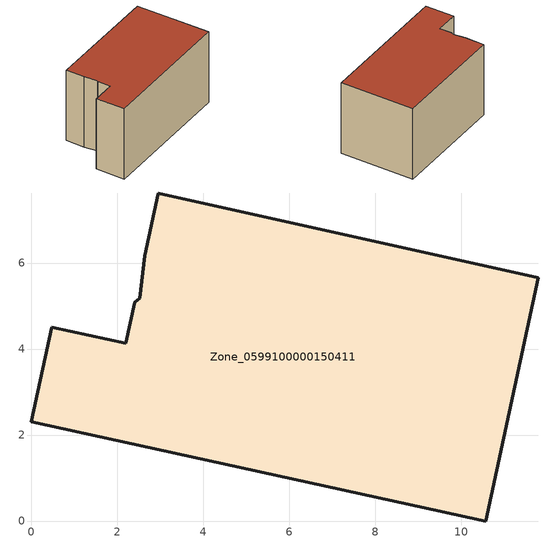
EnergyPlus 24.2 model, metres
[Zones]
Zone_0599100000150411
 floor ground (C_G): 10.57,0 0,2.31 0.47,4.51 2.2,4.14 2.4,5.09 2.52,5.19 2.64,6.17 2.95,7.63 11.79,5.66 z0
 wall outside (C_F): 2.2,4.14 0.47,4.51 0,2.31 10.57,0 11.79,5.66 2.95,7.63 2.64,6.17 2.52,5.19 2.4,5.09 2.2,4.14 z0:5.88
 roof outside (C_R): 2.64,6.17 2.52,5.19 2.4,5.09 2.2,4.14 0.47,4.51 0,2.31 10.57,0 11.79,5.66 2.95,7.63 z5.88
[BUILDING]
Pand.0599100000150411: North Axis=0; Terrain=City; Loads Convergence Tolerance Value=0.04; Temperature Convergence Tolerance Value=0.4; Solar Distribution=FullExterior; Maximum Number of Warmup Days=25; Minimum Number of Warmup Days=1
[Site:Location]
Rotterdam.The.Hague.AP_ZH_NLD Design_Conditions: Latitude=51.96; Longitude=4.45; Time Zone=1; Elevation=-4.5
[SITE:GROUNDTEMPERATURE:BUILDINGSURFACE]
18, 18, 18, 18, 18, 18, 18, 18, 18, 18, 18, 18
[MATERIAL] Thermal Absorptance=0.9; Solar Absorptance=0.7; Visible Absorptance=0.7
Name | Roughness | Thickness | Conductivity | Density | Specific Heat
G.TI.1975-1991 | MediumSmooth | 0.15 | 0.288461 | 540 | 1210
F.TI.1975-1991 | Rough | 0.3 | 0.230769 | 1920 | 840
R.TI.1975-1991 | MediumRough | 0.2 | 0.153846 | 1500 | 1000
[CONSTRUCTION]
C_G: G.TI.1975-1991
C_F: F.TI.1975-1991
C_R: R.TI.1975-1991
[ZONE]
Zone_0599100000150411: Type=1; Multiplier=1; Ceiling Height=Autocalculate; Volume=Autocalculate; Floor Area=autocalculate; Part of Total Floor Area=Yes
[ZONEINFILTRATION:DESIGNFLOWRATE]
Infil_Zone_0599100000150411: Zone or ZoneList or Space or SpaceList=Zone_0599100000150411; Schedule=AlwaysOn; Design Flow Rate Calculation Method=Flow/Area; Flow Rate per Floor Area=0.003; Constant Term Coefficient=1; Temperature Term Coefficient=0; Velocity Term Coefficient=0; Velocity Squared Term Coefficient=0
[HVACTEMPLATE:ZONE:IDEALLOADSAIRSYSTEM]
Zone_0599100000150411: Maximum Heating Supply Air Temperature=50; Minimum Cooling Supply Air Temperature=13; Maximum Heating Supply Air Humidity Ratio=0.0156; Minimum Cooling Supply Air Humidity Ratio=0.0077; Heating Limit=NoLimit; Cooling Limit=NoLimit; Dehumidification Control Type=ConstantSensibleHeatRatio; Cooling Sensible Heat Ratio=0.7; Dehumidification Setpoint=60; Humidification Control Type=None; Humidification Setpoint=30; Outdoor Air Method=None; Outdoor Air Flow Rate per Person=0.00944; Outdoor Air Flow Rate per Zone Floor Area=0; Outdoor Air Flow Rate per Zone=0; Demand Controlled Ventilation Type=None; Outdoor Air Economizer Type=NoEconomizer; Heat Recovery Type=None; Sensible Heat Recovery Effectiveness=0.7; Latent Heat Recovery Effectiveness=0.65
[ZONECONTROL:THERMOSTAT]
ThermostatControl_Zone_0599100000150411: Zone or ZoneList=Zone_0599100000150411; Control Type Schedule=DualSetpointControlType; Control 1=Thermostat_Zone_0599100000150411; Temperature Difference Between Cutout And Setpoint=0
[THERMOSTATSETPOINT:DUALSETPOINT]
Thermostat_Zone_0599100000150411: Heating Setpoint Temperature Schedule=HeatingSetpoint_Zone_0599100000150411; Cooling Setpoint Temperature Schedule=CoolingSetpoint_Zone_0599100000150411
[SCHEDULE:COMPACT]
HeatingSetpoint_Zone_0599100000150411: Through: 12/31, For: AllDays, Until: 24:00, 21
CoolingSetpoint_Zone_0599100000150411: Through: 12/31, For: AllDays, Until: 24:00, 24
DualSetpointControlType: Through: 12/31, For: AllDays, Until: 24:00, 4
AlwaysOn: Through: 12/31, For: AllDays, Until: 24:00, 1
